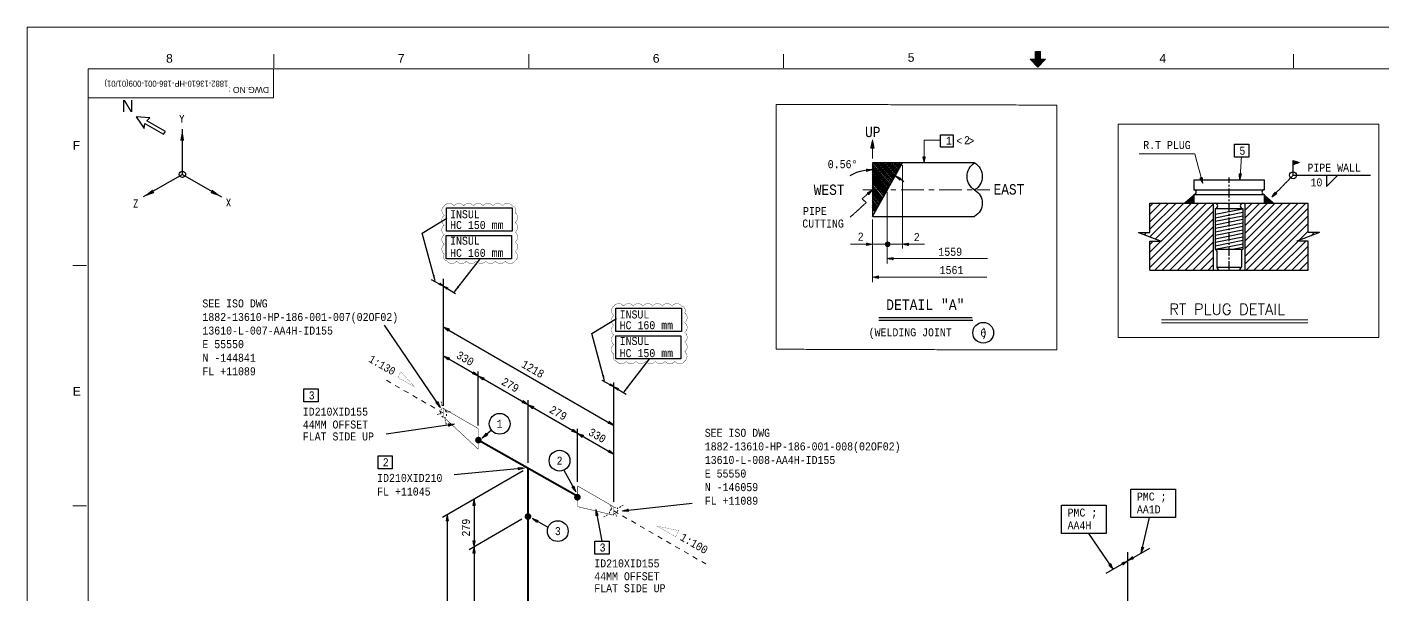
# Model space of a CAD drawing. Header units: inches. Extents: x 1019 to 1860, y -6 to 588.
# Drawn here: x 1019 to 1578, y 354 to 588 of the extents above; entities that cross this region are included whole.
import ezdxf
from ezdxf.enums import TextEntityAlignment as Align

# ---------------------------------------------------------------- set-up
doc = ezdxf.new("R2010")
doc.units = ezdxf.units.IN
doc.header["$MEASUREMENT"] = 0
for name, pattern in [('CENTER', [2, 1.25, -0.25, 0.25, -0.25]), ('Dashed', [4.18782, 2.09391, -2.09391]), ('Solid', [1, 1, 0]), ('TracingDashed', [15.70432, 9.42259, -2.09391, 2.09391, -2.09391])]:
    doc.linetypes.add(name, pattern=pattern)
for name, color, linetype in [('1', 7, 'Continuous'), ('2', 2, 'Continuous'), ('3', 7, 'Continuous'), ('4', 7, 'Continuous'), ('BG 0 -1', 7, 'Continuous'), ('Border', 7, 'Continuous'), ('CO', 7, 'Continuous'), ('DIM-LINES', 7, 'Continuous'), ('DIM-TEXT', 7, 'Continuous'), ('FITTINGS', 7, 'Continuous'), ('FRAME', 7, 'Continuous'), ('green', 3, 'Continuous'), ('ISO-TEXT', 7, 'Continuous'), ('NOZZLES', 7, 'Continuous'), ('Rev.4', 6, 'Continuous'), ('WELDS', 7, 'Continuous'), ('yellow', 2, 'Continuous')]:
    doc.layers.add(name, color=color, linetype=linetype)
for name, color, linetype, lineweight in [('cloudMark', 1, 'Solid', 13), ('dimension', 2, 'Solid', 13), ('dottedUndimensionedSymbol', 2, 'Dashed', 13), ('fittingDimension', 2, 'Solid', 13), ('materialLabel', 2, 'Solid', 13), ('message', 2, 'Solid', 13), ('sky', 4, 'Continuous', 13), ('weldCyanLabel', 4, 'Solid', 13), ('weldDimension', 2, 'Solid', 13)]:
    doc.layers.add(name, color=color, linetype=linetype, lineweight=lineweight)
doc.styles.add('Arial', font='arial.ttf')
doc.styles.add('fixedText', font='MONOTXT8.shx', dxfattribs={"width": 0.85})
doc.styles.add('MONOTXT', font='MONOTXT.shx', dxfattribs={"width": 0.8})
doc.styles.add('ROMANS', font='romans.shx', dxfattribs={"width": 0.8})
doc.styles.get("Standard").update_dxf_attribs({"font": 'arial.ttf'})
doc.dimstyles.new('ISO-25', dxfattribs={"dimtxt": 2.5, "dimasz": 2.5, "dimexe": 1.25, "dimexo": 0.625, "dimtad": 1, "dimtxsty": 'Standard', "dimcen": 2.5, "dimclre": 4, "dimadec": 0, "dimazin": 0, "dimtfac": 1, "dimtmove": 0, "dimatfit": 3, "dimfxl": 1, "dimarcsym": 0})

msp = doc.modelspace()

# ---------------------------------------------------------------- hatches: boundary and pattern name
at = {"layer": '2'}
for points in [[(1188.98, 481.51), (1190.82, 480.87), (1189.38, 482.15)], [(1192.58, 480.23), (1190.74, 480.87), (1192.18, 479.59)], [(1259.32, 439.98), (1261.16, 439.34), (1259.72, 440.62)], [(1262.92, 438.7), (1261.08, 439.34), (1262.52, 438.06)]]:
    msp.add_hatch(color=4, dxfattribs=at).paths.add_polyline_path(points)
at = {"layer": '4'}
h = msp.add_hatch(dxfattribs=at)
h.set_pattern_fill('ANSI31', color=4, scale=0.7, style=0)
h.set_pattern_definition([(45, (4788.8648, -12514.1144), (-1.57154482, 1.57154482), [])])
h.paths.add_polyline_path([(1542.65, 499.41), (1552.08, 502.95), (1547.37, 502.95), (1547.37, 515.11), (1521.38, 515.11), (1521.21, 514.94), (1521.21, 487.42), (1547.23, 487.42), (1547.37, 487.55), (1547.37, 499.41)])
h.paths.add_polyline_path([(1486.79, 499.41), (1482.08, 499.41), (1482.08, 487.42), (1508.23, 487.42), (1508.23, 515.11), (1482.08, 515.11), (1482.08, 502.95), (1477.36, 502.95)])
at = {"layer": 'sky'}
msp.add_hatch(color=256, dxfattribs=at).paths.add_polyline_path([(1373, 498.15), (1373, 498.06), (1373.01, 497.98), (1373.03, 497.9), (1373.06, 497.82), (1373.09, 497.74), (1373.13, 497.67), (1373.17, 497.6), (1373.22, 497.53), (1373.28, 497.47), (1373.34, 497.41), (1373.41, 497.36), (1373.48, 497.32), (1373.55, 497.28), (1373.63, 497.25), (1373.71, 497.22), (1373.79, 497.2), (1373.87, 497.19), (1373.95, 497.19), (1374.04, 497.19), (1374.12, 497.2), (1374.2, 497.22), (1374.28, 497.25), (1374.36, 497.28), (1374.43, 497.32), (1374.5, 497.36), (1374.57, 497.41), (1374.63, 497.47), (1374.69, 497.53), (1374.74, 497.6), (1374.78, 497.67), (1374.82, 497.74), (1374.85, 497.82), (1374.88, 497.9), (1374.9, 497.98), (1374.91, 498.06), (1374.91, 498.15), (1374.91, 498.23), (1374.9, 498.31), (1374.88, 498.39), (1374.85, 498.47), (1374.82, 498.55), (1374.78, 498.62), (1374.74, 498.69), (1374.69, 498.76), (1374.63, 498.82), (1374.57, 498.88), (1374.5, 498.93), (1374.43, 498.97), (1374.36, 499.01), (1374.28, 499.04), (1374.2, 499.07), (1374.12, 499.09), (1374.04, 499.1), (1373.95, 499.1), (1373.87, 499.1), (1373.79, 499.09), (1373.71, 499.07), (1373.63, 499.04), (1373.55, 499.01), (1373.48, 498.97), (1373.41, 498.93), (1373.34, 498.88), (1373.28, 498.82), (1373.22, 498.76), (1373.17, 498.69), (1373.13, 498.62), (1373.09, 498.55), (1373.06, 498.47), (1373.03, 498.39), (1373.01, 498.31), (1373, 498.23)])
at = {"layer": 'weldCyanLabel'}
h = msp.add_hatch(color=2, dxfattribs=at)
h.dxf.hatch_style = 1
h.paths.add_polyline_path([(1541.13, 532.75), (1541.13, 530.85), (1543.8, 531.87)])
at = {"layer": 'WELDS'}
h = msp.add_hatch(color=2, dxfattribs=at)
edge = h.paths.add_edge_path(flags=0)
edge.add_arc((1205.2, 417.39), 1.38, 180, 540, ccw=False)
h = msp.add_hatch(color=2, dxfattribs=at)
edge = h.paths.add_edge_path(flags=0)
edge.add_arc((1246, 393.84), 1.38, 180, 540, ccw=False)
h = msp.add_hatch(color=2, dxfattribs=at)
edge = h.paths.add_edge_path(flags=0)
edge.add_arc((1225.63, 385.87), 1.38, 180, 540, ccw=False)

# ---------------------------------------------------------------- linework, layer by layer
at = {"color": 2}
for p, q in [((1500.2, 518.69), (1500.2, 515.11)), ((1529.24, 518.69), (1529.24, 515.11))]:
    msp.add_line(p, q, dxfattribs=at)
at = {"layer": '1', "color": 1, "linetype": 'CENTER', "ltscale": 3}
msp.add_line((1514.72, 487.42), (1514.72, 525.67), dxfattribs=at)
at = {"layer": '2', "color": 4}
for p, q in [((1185.7, 483.59), (1190.82, 480.87)), ((1190.82, 480.87), (1188.98, 481.51)), ((1189.38, 482.15), (1190.82, 480.87)), ((1190.74, 480.87), (1192.58, 480.23)), ((1192.18, 479.59), (1190.74, 480.87)), ((1190.74, 480.87), (1195.78, 477.91)), ((1189.5, 430.88), (1166.41, 464.72)), ((1256.04, 442.05), (1261.16, 439.33)), ((1261.16, 439.34), (1259.32, 439.98)), ((1259.72, 440.62), (1261.16, 439.34)), ((1261.08, 439.34), (1262.92, 438.7)), ((1262.52, 438.06), (1261.08, 439.34)), ((1261.08, 439.33), (1266.12, 436.37)), ((1195.32, 423.93), (1167.13, 419.77)), ((1224.13, 405.83), (1195.25, 403.1)), ((1264.51, 388.18), (1293.34, 391.37)), ((1253.67, 388.79), (1256.07, 375.77)), ((1478.51, 370.73), (1481.88, 385.44)), ((1466.92, 364.1), (1456.95, 378.84))]:
    msp.add_line(p, q, dxfattribs=at)
at = {"layer": '2', "color": 2, "linetype": 'Dashed', "lineweight": 9}
for p, q in [((1190.83, 428.45), (1166.92, 442.25)), ((1261, 388.23), (1298.91, 366.34))]:
    msp.add_line(p, q, dxfattribs=at)
at = {"layer": '2', "color": 4}
for points in [[(1517.02, 539.37), (1522.92, 539.37), (1522.92, 534.01), (1517.02, 534.01)], [(1192, 513.14), (1219.07, 513.14), (1219.07, 503.55), (1192, 503.55)], [(1191.93, 501.69), (1218.78, 501.69), (1218.78, 492.17), (1191.93, 492.17)], [(1261.92, 471.81), (1288.98, 471.81), (1288.98, 462.22), (1261.92, 462.22)], [(1261.84, 460.36), (1288.69, 460.36), (1288.69, 450.84), (1261.84, 450.84)], [(1133.25, 438.48), (1139.15, 438.48), (1139.15, 433.12), (1133.25, 433.12)], [(1163.79, 410.91), (1169.69, 410.91), (1169.69, 405.54), (1163.79, 405.54)], [(1253.21, 375.77), (1259.11, 375.77), (1259.11, 370.41), (1253.21, 370.41)]]:
    msp.add_lwpolyline(points, close=True, dxfattribs=at)
at = {"layer": '2', "color": 4, "const_width": 0.3}
for points in [[(1188.98, 481.51), (1190.82, 480.87), (1189.38, 482.15)], [(1192.58, 480.23), (1190.74, 480.87), (1192.18, 479.59)], [(1259.32, 439.98), (1261.16, 439.34), (1259.72, 440.62)], [(1262.92, 438.7), (1261.08, 439.34), (1262.52, 438.06)]]:
    msp.add_lwpolyline(points, close=True, dxfattribs=at)
at = {"layer": '2', "color": 2}
for points in [[(1474.26, 397.18), (1492.6, 397.18), (1492.6, 385.44), (1474.26, 385.44)], [(1445.68, 390.57), (1464.01, 390.57), (1464.01, 378.84), (1445.68, 378.84)]]:
    msp.add_lwpolyline(points, close=True, dxfattribs=at)
at = {"layer": '2', "color": 4}
for centre in [(1413.36, 461.66), (1213.95, 424.12), (1238.65, 408.9), (1237.93, 379.86)]:
    msp.add_circle(centre, 4.29, dxfattribs=at)
at = {"layer": '3', "color": 2}
for p, q in [((1541.13, 526.58), (1541.13, 532.75)), ((1541.13, 526.58), (1572.98, 526.58)), ((1554.9, 521.92), (1559.57, 526.58)), ((1554.9, 526.58), (1554.9, 521.92))]:
    msp.add_line(p, q, dxfattribs=at)
at = {"layer": '3', "color": 3}
for p, q in [((1500.2, 524.77), (1500.2, 520.65)), ((1500.2, 524.77), (1529.24, 524.77)), ((1500.2, 520.65), (1529.24, 520.65)), ((1529.24, 524.77), (1529.24, 520.65)), ((1482.08, 502.95), (1482.08, 515.11)), ((1482.08, 515.11), (1547.37, 515.11)), ((1500.2, 518.69), (1529.24, 518.69)), ((1508.23, 515.11), (1508.23, 487.42)), ((1521.21, 515.11), (1521.21, 487.42)), ((1547.37, 502.95), (1547.37, 515.11)), ((1508.95, 512.85), (1520.45, 512.85)), ((1508.95, 512.85), (1508.95, 496.08)), ((1508.95, 510.5), (1520.45, 512.79)), ((1508.95, 509.06), (1520.45, 511.35)), ((1508.95, 507.61), (1520.45, 509.91)), ((1520.45, 512.85), (1520.45, 496.08)), ((1508.95, 506.17), (1520.45, 508.46)), ((1508.95, 504.73), (1520.45, 507.02)), ((1508.95, 503.29), (1520.45, 505.58)), ((1508.95, 501.85), (1520.45, 504.14)), ((1477.36, 502.95), (1482.08, 502.95)), ((1477.36, 502.95), (1486.79, 499.41)), ((1482.08, 499.41), (1486.79, 499.41)), ((1482.08, 487.42), (1482.08, 499.41)), ((1508.95, 500.4), (1520.45, 502.7)), ((1508.95, 498.96), (1520.45, 501.25)), ((1508.95, 497.52), (1520.45, 499.81)), ((1508.95, 496.08), (1520.45, 498.37)), ((1552.08, 502.95), (1542.65, 499.41)), ((1547.37, 499.41), (1542.65, 499.41)), ((1552.08, 502.95), (1547.37, 502.95)), ((1547.37, 487.42), (1547.37, 499.41)), ((1508.95, 496.08), (1520.45, 496.08)), ((1509.65, 495.38), (1509.65, 488.7)), ((1516.18, 496.08), (1520.45, 496.93)), ((1519.79, 495.38), (1519.79, 488.7)), ((1482.08, 487.42), (1547.37, 487.42)), ((1509.65, 488.7), (1519.79, 488.7))]:
    msp.add_line(p, q, dxfattribs=at)
at = {"layer": '3'}
msp.add_line((1510.85, 487.42), (1518.6, 487.42), dxfattribs=at)
at = {"layer": '3', "color": 3}
msp.add_lwpolyline([(1514.43, 515.11, 0.589, 0.589, 1.191456), (1515.01, 515.11, 0, 0, 0)], format="xyseb", dxfattribs=at)
for centre, radius, start, end in [((1500.2, 519.67), 0.982, 270, 90), ((1529.24, 519.67), 0.982, 90, 270), ((1508.95, 513.98), 1.13, 270, 90), ((1520.45, 513.98), 1.13, 90, 270), ((1508.95, 495.38), 0.7, 0, 90), ((1520.5, 495.38), 0.703, 93.9739, 179.9026), ((1511.36, 489.1), 1.76, 193.1432, 252.9181), ((1518.08, 489.1), 1.76, 287.0819, 346.8568)]:
    msp.add_arc(centre, radius, start, end, dxfattribs=at)
at = {"layer": '4', "color": 2}
for p, q in [((1190.82, 431.46), (1190.82, 483.88)), ((1370.36, 467.92), (1408.85, 467.92)), ((1370.36, 466.81), (1409.11, 466.81)), ((1205.11, 423.46), (1205.11, 445.68)), ((1261.09, 391.95), (1261.09, 441.15)), ((1225.64, 407.95), (1225.64, 433.82)), ((1246.11, 400.21), (1246.11, 422)), ((1223.66, 404.68), (1190.37, 385.45)), ((1223.14, 384.72), (1201.41, 372.17)), ((1472.96, 322.31), (1472.96, 371.18))]:
    msp.add_line(p, q, dxfattribs=at)
at = {"layer": '4', "color": 4}
for p, q in [((1192.97, 462.79), (1261.09, 423.46)), ((1192.97, 450.86), (1261.09, 411.53)), ((1203.39, 392.97), (1203.39, 162.16)), ((1192.35, 386.6), (1192.35, 155.79)), ((1464.04, 362.48), (1482.04, 372.87))]:
    msp.add_line(p, q, dxfattribs=at)
msp.add_lwpolyline([(1395.75, 543.21), (1401.01, 543.21), (1401.01, 538.22), (1395.75, 538.22)], close=True, dxfattribs=at)
at = {"layer": '4', "color": 2}
msp.add_circle((1541.13, 526.58), 1.44, dxfattribs=at)
at = {"layer": '4', "color": 4}
msp.add_arc((1367.69, 509.59), 19.24, 47.8353, 118.9902, dxfattribs=at)
for points in [[(1500.2, 518.73), (1495.96, 515.11), (1500.2, 515.11)], [(1529.24, 518.73), (1533.48, 515.11), (1529.24, 515.11)]]:
    msp.add_solid(points, dxfattribs=at)
at = {"layer": 'BG 0 -1', "color": 7, "linetype": 'Continuous', "lineweight": 9}
for p, q in [((1019.1, -6.31), (1019.1, 587.69)), ((1019.1, 587.69), (1860.1, 587.69)), ((1120.8, 570.86), (1120.8, 576.52)), ((1225.92, 570.86), (1225.92, 576.52)), ((1331.05, 570.86), (1331.05, 576.52)), ((1434.79, 574.42), (1434.79, 577.61)), ((1434.79, 577.57), (1436.92, 575.45)), ((1434.79, 577.44), (1436.92, 575.32)), ((1434.79, 577.32), (1436.92, 575.2)), ((1434.79, 577.19), (1436.92, 575.07)), ((1434.79, 577.07), (1436.92, 574.95)), ((1434.79, 576.94), (1436.92, 574.82)), ((1434.79, 576.82), (1436.92, 574.7)), ((1434.79, 576.69), (1436.92, 574.57)), ((1434.79, 576.57), (1436.92, 574.45)), ((1434.79, 576.44), (1437.92, 573.31)), ((1434.79, 576.32), (1437.86, 573.25)), ((1434.79, 576.19), (1437.8, 573.19)), ((1434.79, 576.07), (1437.74, 573.12)), ((1434.79, 575.94), (1437.67, 573.06)), ((1434.88, 577.61), (1436.92, 575.57)), ((1435, 577.61), (1436.92, 575.7)), ((1435.13, 577.61), (1436.92, 575.82)), ((1435.25, 577.61), (1436.92, 575.95)), ((1435.38, 577.61), (1436.92, 576.07)), ((1435.5, 577.61), (1436.92, 576.2)), ((1435.63, 577.61), (1436.92, 576.32)), ((1435.75, 577.61), (1436.92, 576.45)), ((1435.86, 571.25), (1435.86, 576.91)), ((1435.88, 577.61), (1436.92, 576.57)), ((1436, 577.61), (1436.92, 576.7)), ((1436.13, 577.61), (1436.92, 576.82)), ((1436.26, 577.61), (1436.92, 576.95)), ((1436.38, 577.61), (1436.92, 577.07)), ((1436.51, 577.61), (1436.92, 577.2)), ((1436.63, 577.61), (1436.92, 577.32)), ((1436.76, 577.61), (1436.92, 577.45)), ((1436.88, 577.61), (1436.92, 577.57)), ((1436.92, 574.42), (1436.92, 577.61)), ((1541.3, 570.86), (1541.3, 576.52)), ((1835.03, 570.44), (1044.21, 570.44)), ((1044.21, 570.44), (1044.21, 11.8)), ((1120.63, 558.47), (1120.63, 570.44)), ((1432.67, 574.42), (1434.79, 574.42)), ((1435.85, 571.24), (1432.67, 574.42)), ((1432.69, 574.42), (1435.86, 571.25)), ((1432.81, 574.42), (1435.92, 571.31)), ((1432.94, 574.42), (1435.99, 571.37)), ((1433.06, 574.42), (1436.05, 571.44)), ((1433.19, 574.42), (1436.11, 571.5)), ((1433.31, 574.42), (1436.17, 571.56)), ((1433.44, 574.42), (1436.24, 571.62)), ((1433.56, 574.42), (1436.3, 571.69)), ((1433.69, 574.42), (1436.36, 571.75)), ((1433.81, 574.42), (1436.42, 571.81)), ((1433.94, 574.42), (1436.49, 571.87)), ((1434.06, 574.42), (1436.55, 571.94)), ((1434.19, 574.42), (1436.61, 572)), ((1434.31, 574.42), (1436.67, 572.06)), ((1434.44, 574.42), (1436.74, 572.12)), ((1434.56, 574.42), (1436.8, 572.19)), ((1434.69, 574.42), (1436.86, 572.25)), ((1434.79, 575.82), (1437.61, 573)), ((1434.79, 575.69), (1437.55, 572.94)), ((1434.79, 575.57), (1437.49, 572.87)), ((1434.79, 575.44), (1437.42, 572.81)), ((1434.79, 575.32), (1437.36, 572.75)), ((1434.79, 575.19), (1437.3, 572.69)), ((1434.79, 575.07), (1437.24, 572.62)), ((1434.79, 574.94), (1437.17, 572.56)), ((1434.79, 574.82), (1437.11, 572.5)), ((1434.79, 574.69), (1437.05, 572.44)), ((1434.79, 574.57), (1436.99, 572.37)), ((1434.79, 574.44), (1436.92, 572.31)), ((1439.04, 574.42), (1435.85, 571.24)), ((1436.92, 574.42), (1439.04, 574.42)), ((1436.94, 574.42), (1437.99, 573.37)), ((1437.06, 574.42), (1438.05, 573.44)), ((1437.19, 574.42), (1438.11, 573.5)), ((1437.31, 574.42), (1438.17, 573.56)), ((1437.44, 574.42), (1438.24, 573.62)), ((1437.56, 574.42), (1438.3, 573.69)), ((1437.69, 574.42), (1438.36, 573.75)), ((1437.81, 574.42), (1438.42, 573.81)), ((1437.94, 574.42), (1438.49, 573.87)), ((1438.06, 574.42), (1438.55, 573.94)), ((1438.19, 574.42), (1438.61, 574)), ((1438.31, 574.42), (1438.67, 574.06)), ((1438.44, 574.42), (1438.74, 574.12)), ((1438.56, 574.42), (1438.8, 574.19)), ((1438.69, 574.42), (1438.86, 574.25)), ((1438.81, 574.42), (1438.93, 574.31)), ((1438.94, 574.42), (1438.99, 574.37)), ((1120.63, 558.47), (1044.21, 558.47)), ((1043.59, 489.4), (1037.93, 489.4)), ((1043.59, 390.26), (1037.93, 390.26))]:
    msp.add_line(p, q, dxfattribs=at)
at = {"layer": 'cloudMark', "linetype": 'TracingDashed'}
msp.add_line((1363.76, 520.54), (1416.05, 520.54), dxfattribs=at)
at = {"layer": 'CO', "color": 2, "linetype": 'Continuous'}
for p, q in [((1521.21, 514.94), (1521.38, 515.11)), ((1547.23, 487.42), (1547.37, 487.55))]:
    msp.add_line(p, q, dxfattribs=at)
at = {"layer": 'DIM-LINES', "color": 4}
for p, q in [((1210.62, 421.42), (1206.79, 418.19)), ((1240.35, 404.96), (1245.41, 396.03)), ((1233.91, 381.36), (1227.43, 385.08))]:
    msp.add_line(p, q, dxfattribs=at)
at = {"layer": 'dimension', "color": 2}
for p, q in [((1367.7, 533.46), (1367.7, 541.26)), ((1380.03, 530.73), (1380.03, 496.39)), ((1373.78, 519.75), (1373.79, 490.05)), ((1367.69, 508.39), (1367.69, 482.49))]:
    msp.add_line(p, q, dxfattribs=at)
at = {"layer": 'dimension', "color": 4}
for p, q in [((1395.75, 541.09), (1388.95, 541.09)), ((1388.95, 541.09), (1388.95, 531.7)), ((1363.47, 516.95), (1367.69, 520.54)), ((1358.5, 509.28), (1365.09, 515.32)), ((1365.09, 515.32), (1363.47, 516.95)), ((1389.16, 498.15), (1358.57, 498.15)), ((1415.14, 492.23), (1373.79, 492.23)), ((1414.9, 484.58), (1367.71, 484.58))]:
    msp.add_line(p, q, dxfattribs=at)
at = {"layer": 'dimension'}
msp.add_lwpolyline([(1327.97, 555.83), (1443.76, 555.53), (1443.76, 454.55), (1327.97, 454.85)], close=True, dxfattribs=at)
at = {"layer": 'dottedUndimensionedSymbol', "flags": 128}
for points in [[(1189.85, 433.16), (1189.96, 432.57)], [(1190.07, 432.01), (1190.19, 431.46)], [(1190.54, 430.53), (1191.06, 430.31)], [(1188.21, 428.01), (1188.53, 428.08)], [(1188.84, 428.15), (1189.16, 428.22)], [(1189.76, 428.11), (1189.62, 429.04)], [(1189.63, 429.75), (1190.01, 430.35)], [(1190.58, 426.8), (1190.1, 427.32)], [(1191.62, 426.7), (1191.11, 426.63)], [(1191.57, 425.16), (1191.45, 425.7)], [(1191.53, 429.79), (1192.06, 428.85)], [(1192.07, 428.09), (1191.97, 427.36)], [(1192.8, 429.01), (1192.48, 428.94)], [(1193.49, 429.16), (1193.13, 429.09)], [(1191.85, 424.02), (1191.7, 424.6)], [(1256.91, 385.72), (1257.44, 386.01)], [(1257.93, 386.3), (1258.41, 386.59)], [(1259.18, 387.23), (1259.21, 387.79)], [(1260.07, 386.63), (1259.37, 386.8)], [(1259.5, 390.46), (1259.69, 390.14)], [(1259.55, 388.41), (1260.26, 389.21)], [(1259.87, 389.86), (1260.03, 389.58)], [(1261.72, 387.29), (1260.88, 386.84)], [(1260.98, 389.47), (1261.7, 389.62)], [(1261.98, 386.4), (1261.81, 386.68)], [(1262.31, 385.85), (1262.14, 386.13)], [(1262.69, 388.49), (1262.35, 387.86)], [(1262.44, 389.51), (1262.67, 389.05)], [(1263.91, 389.96), (1263.43, 389.66)], [(1264.9, 390.59), (1264.4, 390.26)]]:
    msp.add_lwpolyline(points, dxfattribs=at)
at = {"layer": 'FITTINGS', "color": 2, "const_width": 0.2}
for points in [[(1190.82, 430.4), (1190.82, 426.93)], [(1205.11, 422.15), (1190.82, 430.4)], [(1190.82, 426.93), (1205.11, 413.66)], [(1205.11, 413.66), (1205.11, 422.15)], [(1246.11, 398.48), (1246.18, 389.94)], [(1261.09, 389.83), (1246.11, 398.48)], [(1246.18, 389.94), (1260.99, 386.42)], [(1260.99, 386.42), (1261.04, 389.95)]]:
    msp.add_lwpolyline(points, dxfattribs=at)
at = {"layer": 'FRAME', "color": 2, "linetype": 'Continuous', "lineweight": 30}
for p, q in [((1064.1, 550.69), (1067.3, 545.89)), ((1069.7, 550.29), (1064.1, 550.69)), ((1067.3, 545.89), (1067.7, 547.89)), ((1067.7, 547.89), (1075.3, 543.49)), ((1068.5, 549.09), (1069.7, 550.29)), ((1076.1, 544.69), (1068.5, 549.09)), ((1075.3, 543.49), (1076.1, 544.69)), ((1083.12, 526.98), (1083.12, 545.6)), ((1083.12, 526.98), (1083.12, 545.6)), ((1083.12, 526.98), (1067, 517.68)), ((1083.12, 526.98), (1067, 517.68)), ((1083.12, 526.98), (1099.23, 517.68)), ((1083.12, 526.98), (1099.23, 517.68))]:
    msp.add_line(p, q, dxfattribs=at)
at = {"layer": 'FRAME', "color": 4, "linetype": 'ByBlock'}
msp.add_lwpolyline([(1173.22, 445.55, 0.08, 0.08, 0), (1171.95, 443.28, 0.08, 0.08, 0), (1179.01, 439.23, 0.08, 0.08, 0)], format="xyseb", close=True, dxfattribs=at)
at = {"layer": 'FRAME', "color": 4, "linetype": 'ByBlock', "const_width": 0.08}
for points in [[(1286.49, 377.52), (1278.91, 381.92)], [(1278.91, 381.92), (1287.89, 380.06)], [(1287.89, 380.06), (1286.49, 377.52)]]:
    msp.add_lwpolyline(points, dxfattribs=at)
at = {"layer": 'FRAME', "color": 2, "linetype": 'Continuous', "lineweight": 30}
msp.add_circle((1083.12, 526.98), 1.33, dxfattribs=at)
msp.add_circle((1083.12, 526.98), 1.33, dxfattribs=at)
for points in [[(1082.24, 540.86), (1083.83, 540.83), (1083.12, 545.6)], [(1082.24, 540.86), (1083.83, 540.83), (1083.12, 545.6)], [(1071.54, 519.29), (1070.77, 520.68), (1067, 517.68)], [(1071.54, 519.29), (1070.77, 520.68), (1067, 517.68)], [(1094.7, 519.29), (1095.46, 520.68), (1099.23, 517.68)], [(1094.7, 519.29), (1095.46, 520.68), (1099.23, 517.68)]]:
    msp.add_solid(points, dxfattribs=at)
at = {"layer": 'green'}
for p, q in [((1367.69, 509.59), (1380.02, 531.7)), ((1409.82, 531.71), (1367.7, 531.71)), ((1367.69, 509.59), (1409.8, 509.62))]:
    msp.add_line(p, q, dxfattribs=at)
at = {"layer": 'green', "extrusion": (0, 0, -1)}
for centre, major_axis, start_param, end_param in [((1413.28, 526.12), (4.65, -4.65), 1.339308, 3.373081), ((1406.37, 526.12), (-4.65, -4.65), 2.909984, 4.943998), ((1406.58, 515.09), (4.49, -4.49), 4.461136, 6.536966)]:
    msp.add_ellipse(centre, major_axis=major_axis, ratio=1, start_param=start_param, end_param=end_param, dxfattribs=at)
at = {"layer": 'materialLabel', "color": 4, "flags": 128}
for points in [[(1500.66, 535.41), (1503.86, 523.18)], [(1519.85, 533.97), (1519.17, 524.67)], [(1503.86, 523.18), (1503.69, 525.72), (1502.73, 525.46), (1503.86, 523.18), (1503.73, 523.66), (1503.6, 525.69), (1502.83, 525.49), (1503.73, 523.66), (1503.6, 524.14), (1503.5, 525.67), (1502.92, 525.51), (1503.6, 524.14), (1503.47, 524.63), (1503.4, 525.64), (1503.02, 525.54), (1503.47, 524.63), (1503.34, 525.11), (1503.31, 525.61), (1503.12, 525.56), (1503.34, 525.11)], [(1519.17, 524.67), (1519.83, 527.12), (1518.84, 527.19), (1519.17, 524.67), (1519.2, 525.16), (1519.74, 527.13), (1518.94, 527.18), (1519.2, 525.16), (1519.24, 525.66), (1519.64, 527.13), (1519.04, 527.17), (1519.24, 525.66), (1519.27, 526.16), (1519.54, 527.14), (1519.14, 527.17), (1519.27, 526.16), (1519.3, 526.66), (1519.44, 527.15), (1519.24, 527.16), (1519.3, 526.66)], [(1541.13, 526.58), (1532.31, 517.53)], [(1532.31, 517.53), (1534.4, 518.98), (1533.68, 519.67), (1532.31, 517.53), (1532.65, 517.89), (1534.32, 519.05), (1533.75, 519.6), (1532.65, 517.89), (1533, 518.25), (1534.25, 519.12), (1533.82, 519.53), (1533, 518.25), (1533.34, 518.61), (1534.18, 519.19), (1533.89, 519.47), (1533.34, 518.61), (1533.69, 518.97), (1534.11, 519.26), (1533.96, 519.4), (1533.69, 518.97)]]:
    msp.add_lwpolyline(points, dxfattribs=at)
at = {"layer": 'NOZZLES', "const_width": 0.8}
for points in [[(1246.15, 394.22), (1205.11, 417.43)], [(1225.64, 405.82), (1225.64, 188.04)]]:
    msp.add_lwpolyline(points, dxfattribs=at)
at = {"layer": 'Rev.4', "color": 1, "const_width": 0.132}
for points in [[(1191.13, 513.97, -0.520567), (1195.13, 513.97, -0.520567), (1199.13, 513.97, -0.520567), (1203.13, 513.97, -0.520567), (1207.13, 513.97, -0.520567), (1211.13, 513.97, -0.520567), (1215.13, 513.97, -0.520567), (1219.13, 513.97, -0.520567), (1220.32, 511.16, -0.520567), (1220.32, 507.16, -0.520567), (1220.32, 503.16, -0.520567), (1220.32, 499.16, -0.520567), (1220.32, 495.16, -0.520567), (1220.25, 491.24, -0.520567), (1216.25, 491.24, -0.520567), (1212.25, 491.24, -0.520567), (1208.25, 491.24, -0.520567), (1204.25, 491.24, -0.520567), (1200.25, 491.24, -0.520567), (1196.25, 491.24, -0.520567), (1192.25, 491.24, -0.520567), (1191.13, 494.12, -0.520567), (1191.13, 498.12, -0.520567), (1191.13, 502.12, -0.520567), (1191.13, 506.12, -0.520567), (1191.13, 510.12, -0.520567)], [(1261.04, 472.64, -0.520567), (1265.04, 472.64, -0.520567), (1269.04, 472.64, -0.520567), (1273.04, 472.64, -0.520567), (1277.04, 472.64, -0.520567), (1281.04, 472.64, -0.520567), (1285.04, 472.64, -0.520567), (1289.04, 472.64, -0.520567), (1290.23, 469.83, -0.520567), (1290.23, 465.83, -0.520567), (1290.23, 461.83, -0.520567), (1290.23, 457.83, -0.520567), (1290.23, 453.83, -0.520567), (1290.16, 449.9, -0.520567), (1286.16, 449.9, -0.520567), (1282.16, 449.9, -0.520567), (1278.16, 449.9, -0.520567), (1274.16, 449.9, -0.520567), (1270.16, 449.9, -0.520567), (1266.16, 449.9, -0.520567), (1262.16, 449.9, -0.520567), (1261.04, 452.78, -0.520567), (1261.04, 456.78, -0.520567), (1261.04, 460.78, -0.520567), (1261.04, 464.78, -0.520567), (1261.04, 468.78, -0.520567)]]:
    msp.add_lwpolyline(points, format="xyb", close=True, dxfattribs=at)
at = {"layer": 'sky', "extrusion": (0, 0, -1)}
msp.add_ellipse((1373.95, 498.15), major_axis=(-0.676, 0.676), ratio=1, start_param=5.497787, end_param=11.780972, dxfattribs=at)
at = {"layer": 'weldCyanLabel'}
msp.add_line((1500.66, 535.41), (1477.68, 535.41), dxfattribs=at)
at = {"layer": 'weldCyanLabel', "color": 2}
for p, q in [((1541.13, 532.75), (1543.8, 531.87)), ((1543.8, 531.87), (1541.13, 530.85)), ((1486.82, 465.7), (1547.2, 465.7)), ((1486.89, 467.01), (1547.17, 467.01))]:
    msp.add_line(p, q, dxfattribs=at)
msp.add_lwpolyline([(1469.05, 547.71), (1576.54, 547.71), (1576.54, 459.72), (1469.05, 459.72)], close=True, dxfattribs=at)
at = {"layer": 'weldDimension', "color": 2, "flags": 128}
msp.add_lwpolyline([(1367.7, 541.26), (1366.98, 537.78), (1368.38, 537.77), (1367.7, 541.26), (1367.69, 540.57), (1367.12, 537.78), (1368.24, 537.77), (1367.69, 540.57), (1367.69, 539.87), (1367.26, 537.78), (1368.1, 537.77), (1367.69, 539.87), (1367.69, 539.17), (1367.4, 537.78), (1367.96, 537.77), (1367.69, 539.17), (1367.68, 538.47), (1367.54, 537.78), (1367.82, 537.77), (1367.68, 538.47)], dxfattribs=at)
at = {"layer": 'weldDimension', "color": 4, "flags": 128}
for points in [[(1388.95, 531.7), (1389.46, 534.19), (1388.46, 534.19), (1388.95, 531.7), (1388.95, 532.2), (1389.36, 534.19), (1388.56, 534.19), (1388.95, 532.2), (1388.95, 532.7), (1389.26, 534.19), (1388.66, 534.19), (1388.95, 532.7), (1388.95, 533.19), (1389.16, 534.19), (1388.76, 534.19), (1388.95, 533.19), (1388.96, 533.69), (1389.06, 534.19), (1388.86, 534.19), (1388.96, 533.69)], [(1367.7, 528.82), (1365.18, 529.15), (1365.25, 528.16), (1367.7, 528.82), (1367.2, 528.79), (1365.18, 529.05), (1365.24, 528.26), (1367.2, 528.79), (1366.7, 528.76), (1365.19, 528.95), (1365.23, 528.36), (1366.7, 528.76), (1366.21, 528.72), (1365.2, 528.85), (1365.22, 528.46), (1366.21, 528.72), (1365.71, 528.69), (1365.2, 528.75), (1365.22, 528.56), (1365.71, 528.69)], [(1377.06, 526.39), (1378.88, 524.62), (1379.42, 525.46), (1377.06, 526.39), (1377.48, 526.12), (1378.94, 524.7), (1379.37, 525.37), (1377.48, 526.12), (1377.9, 525.85), (1378.99, 524.79), (1379.31, 525.29), (1377.9, 525.85), (1378.31, 525.58), (1379.04, 524.87), (1379.26, 525.21), (1378.31, 525.58), (1378.73, 525.31), (1379.1, 524.95), (1379.21, 525.12), (1378.73, 525.31)], [(1367.69, 520.54), (1365.46, 519.32), (1366.1, 518.56), (1367.69, 520.54), (1367.31, 520.22), (1365.53, 519.25), (1366.04, 518.64), (1367.31, 520.22), (1366.93, 519.9), (1365.59, 519.17), (1365.98, 518.71), (1366.93, 519.9), (1366.55, 519.58), (1365.66, 519.09), (1365.91, 518.79), (1366.55, 519.58), (1366.17, 519.26), (1365.72, 519.02), (1365.85, 518.86), (1366.17, 519.26)], [(1367.69, 498.15), (1365.2, 498.66), (1365.19, 497.66), (1367.69, 498.15), (1367.19, 498.15), (1365.2, 498.56), (1365.2, 497.76), (1367.19, 498.15), (1366.69, 498.15), (1365.2, 498.46), (1365.2, 497.86), (1366.69, 498.15), (1366.19, 498.15), (1365.2, 498.36), (1365.2, 497.96), (1366.19, 498.15), (1365.7, 498.16), (1365.2, 498.26), (1365.2, 498.06), (1365.7, 498.16)], [(1380.03, 498.15), (1382.52, 497.63), (1382.53, 498.63), (1380.03, 498.15), (1380.53, 498.14), (1382.52, 497.73), (1382.53, 498.53), (1380.53, 498.14), (1381.03, 498.14), (1382.52, 497.83), (1382.52, 498.43), (1381.03, 498.14), (1381.53, 498.14), (1382.52, 497.93), (1382.52, 498.33), (1381.53, 498.14), (1382.02, 498.13), (1382.52, 498.03), (1382.52, 498.23), (1382.02, 498.13)], [(1373.79, 492.23), (1376.28, 491.72), (1376.28, 492.71), (1373.79, 492.23), (1374.29, 492.23), (1376.28, 491.82), (1376.28, 492.61), (1374.29, 492.23), (1374.78, 492.22), (1376.28, 491.92), (1376.28, 492.51), (1374.78, 492.22), (1375.28, 492.22), (1376.28, 492.02), (1376.28, 492.41), (1375.28, 492.22), (1375.78, 492.22), (1376.28, 492.12), (1376.28, 492.31), (1375.78, 492.22)], [(1367.71, 484.58), (1370.2, 484.07), (1370.2, 485.07), (1367.71, 484.58), (1368.21, 484.58), (1370.2, 484.17), (1370.2, 484.97), (1368.21, 484.58), (1368.71, 484.58), (1370.2, 484.27), (1370.2, 484.87), (1368.71, 484.58), (1369.2, 484.58), (1370.2, 484.37), (1370.2, 484.77), (1369.2, 484.58), (1369.7, 484.57), (1370.2, 484.47), (1370.2, 484.67), (1369.7, 484.57)], [(1190.82, 464.03), (1193.23, 463.21), (1192.73, 462.35), (1190.82, 464.03), (1191.25, 463.78), (1193.18, 463.13), (1192.78, 462.44), (1191.25, 463.78), (1191.68, 463.53), (1193.13, 463.04), (1192.83, 462.52), (1191.68, 463.53), (1192.12, 463.28), (1193.08, 462.96), (1192.88, 462.61), (1192.12, 463.28), (1192.55, 463.03), (1193.03, 462.87), (1192.93, 462.7), (1192.55, 463.03)], [(1190.82, 452.1), (1193.23, 451.29), (1192.73, 450.42), (1190.82, 452.1), (1191.25, 451.85), (1193.18, 451.2), (1192.78, 450.51), (1191.25, 451.85), (1191.68, 451.6), (1193.13, 451.12), (1192.83, 450.6), (1191.68, 451.6), (1192.12, 451.35), (1193.08, 451.03), (1192.88, 450.68), (1192.12, 451.35), (1192.55, 451.11), (1193.03, 450.94), (1192.93, 450.77), (1192.55, 451.11)], [(1205.11, 443.86), (1203.2, 445.53), (1202.7, 444.67), (1205.11, 443.86), (1204.67, 444.1), (1203.15, 445.45), (1202.75, 444.76), (1204.67, 444.1), (1204.24, 444.35), (1203.1, 445.36), (1202.8, 444.84), (1204.24, 444.35), (1203.81, 444.6), (1203.05, 445.27), (1202.85, 444.93), (1203.81, 444.6), (1203.38, 444.85), (1203, 445.19), (1202.9, 445.02), (1203.38, 444.85)], [(1205.11, 443.86), (1207.51, 443.04), (1207.01, 442.18), (1205.11, 443.86), (1205.54, 443.61), (1207.46, 442.95), (1207.06, 442.26), (1205.54, 443.61), (1205.97, 443.36), (1207.41, 442.87), (1207.11, 442.35), (1205.97, 443.36), (1206.4, 443.11), (1207.36, 442.78), (1207.16, 442.44), (1206.4, 443.11), (1206.83, 442.86), (1207.31, 442.7), (1207.21, 442.52), (1206.83, 442.86)], [(1189.5, 430.88), (1187.69, 432.66), (1188.52, 433.22), (1189.5, 430.88), (1189.22, 431.29), (1187.77, 432.72), (1188.44, 433.17), (1189.22, 431.29), (1188.94, 431.7), (1187.86, 432.78), (1188.35, 433.11), (1188.94, 431.7), (1188.66, 432.12), (1187.94, 432.83), (1188.27, 433.06), (1188.66, 432.12), (1188.38, 432.53), (1188.02, 432.89), (1188.19, 433), (1188.38, 432.53)], [(1225.64, 432), (1223.73, 433.68), (1223.23, 432.81), (1225.64, 432), (1225.21, 432.25), (1223.68, 433.59), (1223.28, 432.9), (1225.21, 432.25), (1224.78, 432.5), (1223.63, 433.5), (1223.33, 432.99), (1224.78, 432.5), (1224.35, 432.75), (1223.58, 433.42), (1223.38, 433.07), (1224.35, 432.75), (1223.91, 433), (1223.53, 433.33), (1223.43, 433.16), (1223.91, 433)], [(1225.64, 432), (1228.05, 431.19), (1227.55, 430.32), (1225.64, 432), (1226.07, 431.75), (1228, 431.1), (1227.6, 430.41), (1226.07, 431.75), (1226.5, 431.5), (1227.95, 431.01), (1227.65, 430.49), (1226.5, 431.5), (1226.94, 431.25), (1227.9, 430.93), (1227.7, 430.58), (1226.94, 431.25), (1227.37, 431), (1227.85, 430.84), (1227.75, 430.67), (1227.37, 431)], [(1261.09, 423.46), (1259.18, 425.14), (1258.68, 424.27), (1261.09, 423.46), (1260.66, 423.71), (1259.13, 425.05), (1258.73, 424.36), (1260.66, 423.71), (1260.23, 423.96), (1259.08, 424.96), (1258.78, 424.45), (1260.23, 423.96), (1259.79, 424.21), (1259.03, 424.88), (1258.83, 424.53), (1259.79, 424.21), (1259.36, 424.46), (1258.98, 424.79), (1258.88, 424.62), (1259.36, 424.46)], [(1195.32, 423.93), (1192.92, 423.08), (1192.78, 424.07), (1195.32, 423.93), (1194.82, 423.86), (1192.91, 423.18), (1192.79, 423.97), (1194.82, 423.86), (1194.33, 423.79), (1192.89, 423.28), (1192.81, 423.87), (1194.33, 423.79), (1193.84, 423.72), (1192.88, 423.38), (1192.82, 423.77), (1193.84, 423.72), (1193.34, 423.65), (1192.86, 423.48), (1192.84, 423.67), (1193.34, 423.65)], [(1206.79, 418.19), (1209.01, 419.42), (1208.37, 420.18), (1206.79, 418.19), (1207.17, 418.51), (1208.95, 419.49), (1208.44, 420.1), (1207.17, 418.51), (1207.55, 418.83), (1208.89, 419.57), (1208.5, 420.02), (1207.55, 418.83), (1207.93, 419.15), (1208.82, 419.64), (1208.56, 419.95), (1207.93, 419.15), (1208.31, 419.47), (1208.76, 419.72), (1208.63, 419.87), (1208.31, 419.47)], [(1246.11, 420.18), (1244.2, 421.86), (1243.7, 421), (1246.11, 420.18), (1245.68, 420.43), (1244.15, 421.77), (1243.75, 421.08), (1245.68, 420.43), (1245.25, 420.68), (1244.1, 421.69), (1243.8, 421.17), (1245.25, 420.68), (1244.82, 420.93), (1244.05, 421.6), (1243.85, 421.25), (1244.82, 420.93), (1244.38, 421.18), (1244, 421.51), (1243.9, 421.34), (1244.38, 421.18)], [(1246.11, 420.18), (1248.52, 419.37), (1248.02, 418.5), (1246.11, 420.18), (1246.54, 419.93), (1248.47, 419.28), (1248.07, 418.59), (1246.54, 419.93), (1246.97, 419.68), (1248.42, 419.19), (1248.12, 418.68), (1246.97, 419.68), (1247.41, 419.43), (1248.37, 419.11), (1248.17, 418.76), (1247.41, 419.43), (1247.84, 419.18), (1248.32, 419.02), (1248.22, 418.85), (1247.84, 419.18)], [(1261.09, 411.53), (1259.18, 413.21), (1258.68, 412.35), (1261.09, 411.53), (1260.66, 411.78), (1259.13, 413.12), (1258.73, 412.43), (1260.66, 411.78), (1260.23, 412.03), (1259.08, 413.04), (1258.78, 412.52), (1260.23, 412.03), (1259.79, 412.28), (1259.03, 412.95), (1258.83, 412.61), (1259.79, 412.28), (1259.36, 412.53), (1258.98, 412.87), (1258.88, 412.69), (1259.36, 412.53)], [(1224.13, 405.83), (1221.7, 405.1), (1221.61, 406.09), (1224.13, 405.83), (1223.64, 405.78), (1221.69, 405.2), (1221.61, 405.99), (1223.64, 405.78), (1223.14, 405.73), (1221.68, 405.29), (1221.62, 405.89), (1223.14, 405.73), (1222.64, 405.69), (1221.67, 405.39), (1221.63, 405.79), (1222.64, 405.69), (1222.15, 405.64), (1221.66, 405.49), (1221.64, 405.69), (1222.15, 405.64)], [(1245.41, 396.03), (1244.62, 398.44), (1243.75, 397.95), (1245.41, 396.03), (1245.17, 396.46), (1244.53, 398.4), (1243.84, 398), (1245.17, 396.46), (1244.92, 396.9), (1244.44, 398.35), (1243.92, 398.05), (1244.92, 396.9), (1244.67, 397.33), (1244.36, 398.3), (1244.01, 398.1), (1244.67, 397.33), (1244.43, 397.77), (1244.27, 398.25), (1244.1, 398.15), (1244.43, 397.77)], [(1203.39, 392.97), (1203.89, 390.48), (1202.9, 390.48), (1203.39, 392.97), (1203.39, 392.48), (1203.79, 390.48), (1203, 390.48), (1203.39, 392.48), (1203.39, 391.98), (1203.69, 390.48), (1203.1, 390.48), (1203.39, 391.98), (1203.39, 391.48), (1203.59, 390.48), (1203.2, 390.48), (1203.39, 391.48), (1203.39, 390.98), (1203.49, 390.48), (1203.3, 390.48), (1203.39, 390.98)], [(1192.35, 386.6), (1192.85, 384.11), (1191.86, 384.11), (1192.35, 386.6), (1192.35, 386.1), (1192.75, 384.11), (1191.96, 384.11), (1192.35, 386.1), (1192.35, 385.6), (1192.65, 384.11), (1192.06, 384.11), (1192.35, 385.6), (1192.35, 385.1), (1192.55, 384.11), (1192.15, 384.11), (1192.35, 385.1), (1192.35, 384.61), (1192.45, 384.11), (1192.25, 384.11), (1192.35, 384.61)], [(1253.67, 388.79), (1254.61, 386.43), (1253.63, 386.25), (1253.67, 388.79), (1253.76, 388.3), (1254.51, 386.41), (1253.73, 386.26), (1253.76, 388.3), (1253.85, 387.81), (1254.42, 386.39), (1253.83, 386.28), (1253.85, 387.81), (1253.94, 387.32), (1254.32, 386.37), (1253.93, 386.3), (1253.94, 387.32), (1254.03, 386.83), (1254.22, 386.35), (1254.02, 386.32), (1254.03, 386.83)], [(1264.51, 388.18), (1266.93, 388.95), (1267.04, 387.96), (1264.51, 388.18), (1265, 388.24), (1266.94, 388.85), (1267.03, 388.06), (1265, 388.24), (1265.5, 388.29), (1266.95, 388.76), (1267.02, 388.16), (1265.5, 388.29), (1265.99, 388.35), (1266.96, 388.66), (1267.01, 388.26), (1265.99, 388.35), (1266.49, 388.4), (1266.97, 388.56), (1267, 388.36), (1266.49, 388.4)], [(1227.43, 385.08), (1229.34, 383.41), (1229.84, 384.27), (1227.43, 385.08), (1227.86, 384.83), (1229.39, 383.49), (1229.79, 384.19), (1227.86, 384.83), (1228.29, 384.58), (1229.44, 383.58), (1229.74, 384.1), (1228.29, 384.58), (1228.72, 384.34), (1229.49, 383.67), (1229.69, 384.01), (1228.72, 384.34), (1229.16, 384.09), (1229.54, 383.75), (1229.64, 383.93), (1229.16, 384.09)], [(1203.39, 373.32), (1203.89, 375.81), (1202.9, 375.81), (1203.39, 373.32), (1203.39, 373.81), (1203.79, 375.81), (1203, 375.81), (1203.39, 373.81), (1203.39, 374.31), (1203.69, 375.81), (1203.1, 375.81), (1203.39, 374.31), (1203.39, 374.81), (1203.59, 375.81), (1203.2, 375.81), (1203.39, 374.81), (1203.39, 375.31), (1203.49, 375.81), (1203.3, 375.81), (1203.39, 375.31)], [(1203.39, 373.32), (1203.89, 370.82), (1202.9, 370.82), (1203.39, 373.32), (1203.39, 372.82), (1203.79, 370.82), (1203, 370.82), (1203.39, 372.82), (1203.39, 372.32), (1203.69, 370.82), (1203.1, 370.82), (1203.39, 372.32), (1203.39, 371.82), (1203.59, 370.82), (1203.2, 370.82), (1203.39, 371.82), (1203.39, 371.32), (1203.49, 370.82), (1203.3, 370.82), (1203.39, 371.32)], [(1472.91, 367.6), (1475.32, 368.41), (1474.82, 369.27), (1472.91, 367.6), (1473.34, 367.84), (1475.27, 368.5), (1474.87, 369.19), (1473.34, 367.84), (1473.77, 368.09), (1475.22, 368.58), (1474.92, 369.1), (1473.77, 368.09), (1474.2, 368.34), (1475.17, 368.67), (1474.97, 369.01), (1474.2, 368.34), (1474.63, 368.59), (1475.12, 368.76), (1475.02, 368.93), (1474.63, 368.59)], [(1478.51, 370.73), (1478.58, 373.27), (1479.55, 373.05), (1478.51, 370.73), (1478.62, 371.22), (1478.68, 373.25), (1479.45, 373.07), (1478.62, 371.22), (1478.73, 371.71), (1478.77, 373.23), (1479.36, 373.1), (1478.73, 371.71), (1478.84, 372.19), (1478.87, 373.21), (1479.26, 373.12), (1478.84, 372.19), (1478.95, 372.68), (1478.97, 373.19), (1479.16, 373.14), (1478.95, 372.68)], [(1466.92, 364.1), (1465.11, 365.89), (1465.94, 366.45), (1466.92, 364.1), (1466.64, 364.51), (1465.19, 365.94), (1465.85, 366.39), (1466.64, 364.51), (1466.36, 364.93), (1465.28, 366), (1465.77, 366.33), (1466.36, 364.93), (1466.08, 365.34), (1465.36, 366.05), (1465.69, 366.28), (1466.08, 365.34), (1465.8, 365.75), (1465.44, 366.11), (1465.61, 366.22), (1465.8, 365.75)], [(1472.91, 367.6), (1471, 365.92), (1470.5, 366.78), (1472.91, 367.6), (1472.48, 367.35), (1470.95, 366), (1470.55, 366.69), (1472.48, 367.35), (1472.04, 367.1), (1470.9, 366.09), (1470.6, 366.61), (1472.04, 367.1), (1471.61, 366.85), (1470.85, 366.18), (1470.65, 366.52), (1471.61, 366.85), (1471.18, 366.6), (1470.8, 366.26), (1470.7, 366.44), (1471.18, 366.6)]]:
    msp.add_lwpolyline(points, dxfattribs=at)
at = {"layer": 'yellow'}
for p, q in [((1367.7, 531.71), (1367.69, 509.59)), ((1374.99, 522.68), (1367.7, 531.29)), ((1368.1, 531.71), (1375.32, 523.26)), ((1368.85, 531.71), (1375.6, 523.78)), ((1375.9, 524.31), (1369.6, 531.71)), ((1370.35, 531.71), (1376.2, 524.85)), ((1376.49, 525.37), (1371.1, 531.71)), ((1376.78, 525.9), (1371.85, 531.71)), ((1377.07, 526.41), (1372.61, 531.71)), ((1373.36, 531.71), (1377.36, 526.94)), ((1377.67, 527.49), (1374.11, 531.71)), ((1377.97, 528.02), (1374.86, 531.71)), ((1378.27, 528.56), (1375.61, 531.71)), ((1376.36, 531.71), (1378.57, 529.1)), ((1377.11, 531.71), (1378.85, 529.61)), ((1377.86, 531.71), (1379.16, 530.16)), ((1379.46, 530.7), (1378.61, 531.71)), ((1379.36, 531.71), (1379.75, 531.22)), ((1374.7, 522.16), (1367.7, 530.41)), ((1374.38, 521.59), (1367.7, 529.52)), ((1374.07, 521.03), (1367.7, 528.64)), ((1373.78, 520.51), (1367.7, 527.75)), ((1373.46, 519.93), (1367.7, 526.87)), ((1373.21, 519.49), (1367.7, 525.98)), ((1371.98, 517.29), (1367.69, 522.44)), ((1371.74, 516.85), (1367.69, 521.56)), ((1367.69, 520.67), (1371.4, 516.24)), ((1371.4, 516.24), (1367.69, 520.66)), ((1372.89, 518.92), (1367.7, 525.1)), ((1367.7, 524.21), (1372.63, 518.46)), ((1367.7, 523.33), (1372.3, 517.86)), ((1371.11, 515.73), (1367.69, 519.77)), ((1370.84, 515.23), (1367.69, 518.89)), ((1370.5, 514.64), (1367.69, 518)), ((1367.69, 517.12), (1370.23, 514.16)), ((1369.9, 513.55), (1367.69, 516.23)), ((1369.62, 513.06), (1367.69, 515.35)), ((1369.34, 512.54), (1367.69, 514.46)), ((1369.02, 511.98), (1367.69, 513.58)), ((1367.69, 512.69), (1368.73, 511.46))]:
    msp.add_line(p, q, dxfattribs=at)

# ---------------------------------------------------------------- texts
at = {"layer": '2', "style": 'ROMANS'}
msp.add_text('RT PLUG DETAIL', height=4.4787, dxfattribs=at).set_placement((1490.02, 469.11))
at = {"layer": '2', "style": 'fixedText', "width": 0.85}
for s, p in [('6', (1413.36, 461.66)), ('1', (1213.95, 424.12)), ('2', (1238.65, 408.9)), ('3', (1237.93, 379.86))]:
    msp.add_text(s, height=3.3, dxfattribs=at).set_placement(p, align=Align.MIDDLE_CENTER)
at = {"layer": 'BG 0 -1', "color": 7, "style": 'Arial', "width": 1.008516}
for s, p in [('8', (1077.78, 574.81)), ('7', (1173.36, 574.81)), ('6', (1278.49, 574.81)), ('5', (1383.61, 575.14)), ('4', (1487.38, 574.81))]:
    msp.add_text(s, height=3.54, dxfattribs=at).set_placement(p, align=Align.MIDDLE)
at = {"layer": 'BG 0 -1', "color": 4, "style": 'Arial', "width": 1.010263}
msp.add_text('DWG.NO : ', height=2.5, rotation=180, dxfattribs=at).set_placement((1118.85, 561.79), align=Align.MIDDLE_LEFT)
at = {"layer": 'BG 0 -1', "color": 7, "style": 'Arial'}
for s, width, p in [('F', 0.993934, (1037.94, 537.19)), ('E', 1.004063, (1037.94, 435.71))]:
    msp.add_text(s, height=3.54, dxfattribs=dict(at, width=width)).set_placement(p)
at = {"layer": 'Border', "color": 2, "linetype": 'Continuous', "style": 'ROMANS', "width": 0.8}
for s, p in [('Y', (1082.02, 548.37)), ('Y', (1082.02, 548.37)), ('Z', (1062.82, 513.45)), ('Z', (1062.82, 513.45)), ('X', (1101.12, 513.91)), ('X', (1101.12, 513.91))]:
    msp.add_text(s, height=2.97, dxfattribs=at).set_placement(p)
at = {"layer": 'DIM-TEXT', "color": 2, "style": 'MONOTXT', "width": 0.8566}
for s, rotation, p in [('330', 330, (1195.74, 451.46)), ('1218', 330, (1222.58, 447.7)), ('279', 330, (1214.34, 440.53)), ('279', 330, (1234.11, 428.99)), ('330', 330, (1250.21, 419.69)), ('279', 90, (1201.7, 377.62))]:
    msp.add_text(s, height=3.3, rotation=rotation, dxfattribs=at).set_placement(p)
at = {"layer": 'fittingDimension', "style": 'fixedText', "width": 0.85}
msp.add_text('1:130', height=3.2, rotation=329.8376, dxfattribs=at).set_placement((1164.7, 446.94), align=Align.CENTER)
at = {"layer": 'FRAME', "color": 2, "style": 'Arial', "width": 0.9}
msp.add_text('1882-13610-HP-186-001-009(01/01) ', height=2.5, rotation=180, dxfattribs=at).set_placement((1102.03, 565.59))
at = {"layer": 'FRAME', "color": 2, "style": 'Arial', "width": 0.992063}
msp.add_text('N', height=5, dxfattribs=at).set_placement((1058.1, 552.69))
at = {"layer": 'ISO-TEXT', "color": 2, "style": 'MONOTXT', "width": 0.8566}
for s, height, p in [('UP', 4.29, (1364.62, 542.33)), ('R.T PLUG ', 3.3, (1479.34, 537.41)), ('5', 3.3, (1518.97, 535.06)), ('PIPE WALL', 3.3, (1547.06, 528.1)), ('WEST', 4.29, (1343.46, 518.49)), ('EAST', 4.29, (1417.59, 518.64)), ('INSUL', 3.3, (1193.52, 508.89)), ('PIPE', 3.3, (1339.05, 510.18)), ('HC 150 mm', 3.3, (1193.52, 504.44)), ('CUTTING', 3.3, (1338.75, 505.04)), ('INSUL', 3.3, (1193.52, 497.95)), ('HC 160 mm', 3.3, (1193.52, 492.94)), ('SEE ISO DWG', 3.3, (1091.38, 472.1)), ('1882-13610-HP-186-001-007(02OF02)', 3.3, (1091.38, 466.5)), ('INSUL', 3.3, (1263.44, 467.55)), ('13610-L-007-AA4H-ID155', 3.3, (1091.38, 460.9)), ('HC 160 mm', 3.3, (1263.44, 463.11)), ('E 55550', 3.3, (1091.38, 455.3)), ('INSUL', 3.3, (1263.44, 456.62)), ('(WELDING JOINT     )', 3.3, (1366.12, 460.18)), ('N -144841', 3.3, (1091.38, 449.7)), ('HC 150 mm', 3.3, (1263.44, 451.6)), ('FL +11089', 3.3, (1091.38, 444.1)), ('3', 3.3, (1135.21, 434.17)), ('ID210XID155', 3.3, (1132.78, 427.47)), ('44MM OFFSET', 3.3, (1132.78, 422.16)), ('FLAT SIDE UP', 3.3, (1132.78, 417.25)), ('SEE ISO DWG', 3.3, (1298.53, 418.74)), ('1882-13610-HP-186-001-008(02OF02)', 3.3, (1298.53, 413.14)), ('2', 3.3, (1165.75, 406.59)), ('13610-L-008-AA4H-ID155', 3.3, (1298.53, 407.54)), ('ID210XID210', 3.3, (1163.44, 400.14)), ('E 55550', 3.3, (1298.53, 401.94)), ('FL +11045', 3.3, (1163.44, 394.54)), ('N -146059', 3.3, (1298.53, 396.34)), ('FL +11089', 3.3, (1298.53, 390.74)), ('PMC ;', 3.3, (1476.72, 392.46)), ('PMC ;', 3.3, (1448.14, 385.86)), ('AA1D', 3.3, (1476.72, 387.17)), ('AA4H', 3.3, (1448.14, 380.56)), ('3', 3.3, (1255.17, 371.45)), ('ID210XID155', 3.3, (1252.97, 364.9)), ('44MM OFFSET', 3.3, (1252.97, 359.6)), ('FLAT SIDE UP', 3.3, (1252.97, 354.68))]:
    msp.add_text(s, height=height, dxfattribs=at).set_placement(p)
msp.add_text('10', height=3.3, dxfattribs=at).set_placement((1550.77, 523.67), align=Align.MIDDLE)
msp.add_text('DETAIL "A"', height=4.356, dxfattribs=at).set_placement((1373.33, 475.39), align=Align.TOP_LEFT)
msp.add_text('1:100', height=3.3, rotation=-30, dxfattribs=at).set_placement((1288.01, 376.39))
at = {"layer": 'message', "style": 'fixedText', "width": 0.85}
for s, height, p in [('1', 3.33, (1397.92, 539.21)), ('2', 3.33, (1405.41, 539.37)), ('< >', 3.332, (1402.28, 539.13))]:
    msp.add_text(s, height=height, rotation=0.0091, dxfattribs=at).set_placement(p)
for s, height, p in [('0.56°', 3.332, (1349.24, 529.5)), ('2', 3.33, (1361.61, 499.6)), ('2', 3.33, (1384.72, 499.46)), ('1559', 3.332, (1394.85, 493.39)), ('1561', 3.332, (1395.37, 485.85))]:
    msp.add_text(s, height=height, dxfattribs=at).set_placement(p)

# ---------------------------------------------------------------- leaders
at = {"layer": '2', "color": 4}
for points in [[(1187.33, 483.09), (1182.04, 502.68), (1192.18, 508.87)], [(1195.33, 478.59), (1206.03, 492.32)], [(1257.25, 441.76), (1251.95, 461.34), (1262.09, 467.53)], [(1265.24, 437.26), (1275.94, 450.99)]]:
    msp.add_leader(points, dimstyle='ISO-25', override={"dimgap": 0.625, "dimtad": 0}, dxfattribs=at)

doc.saveas('drawing.dxf')
